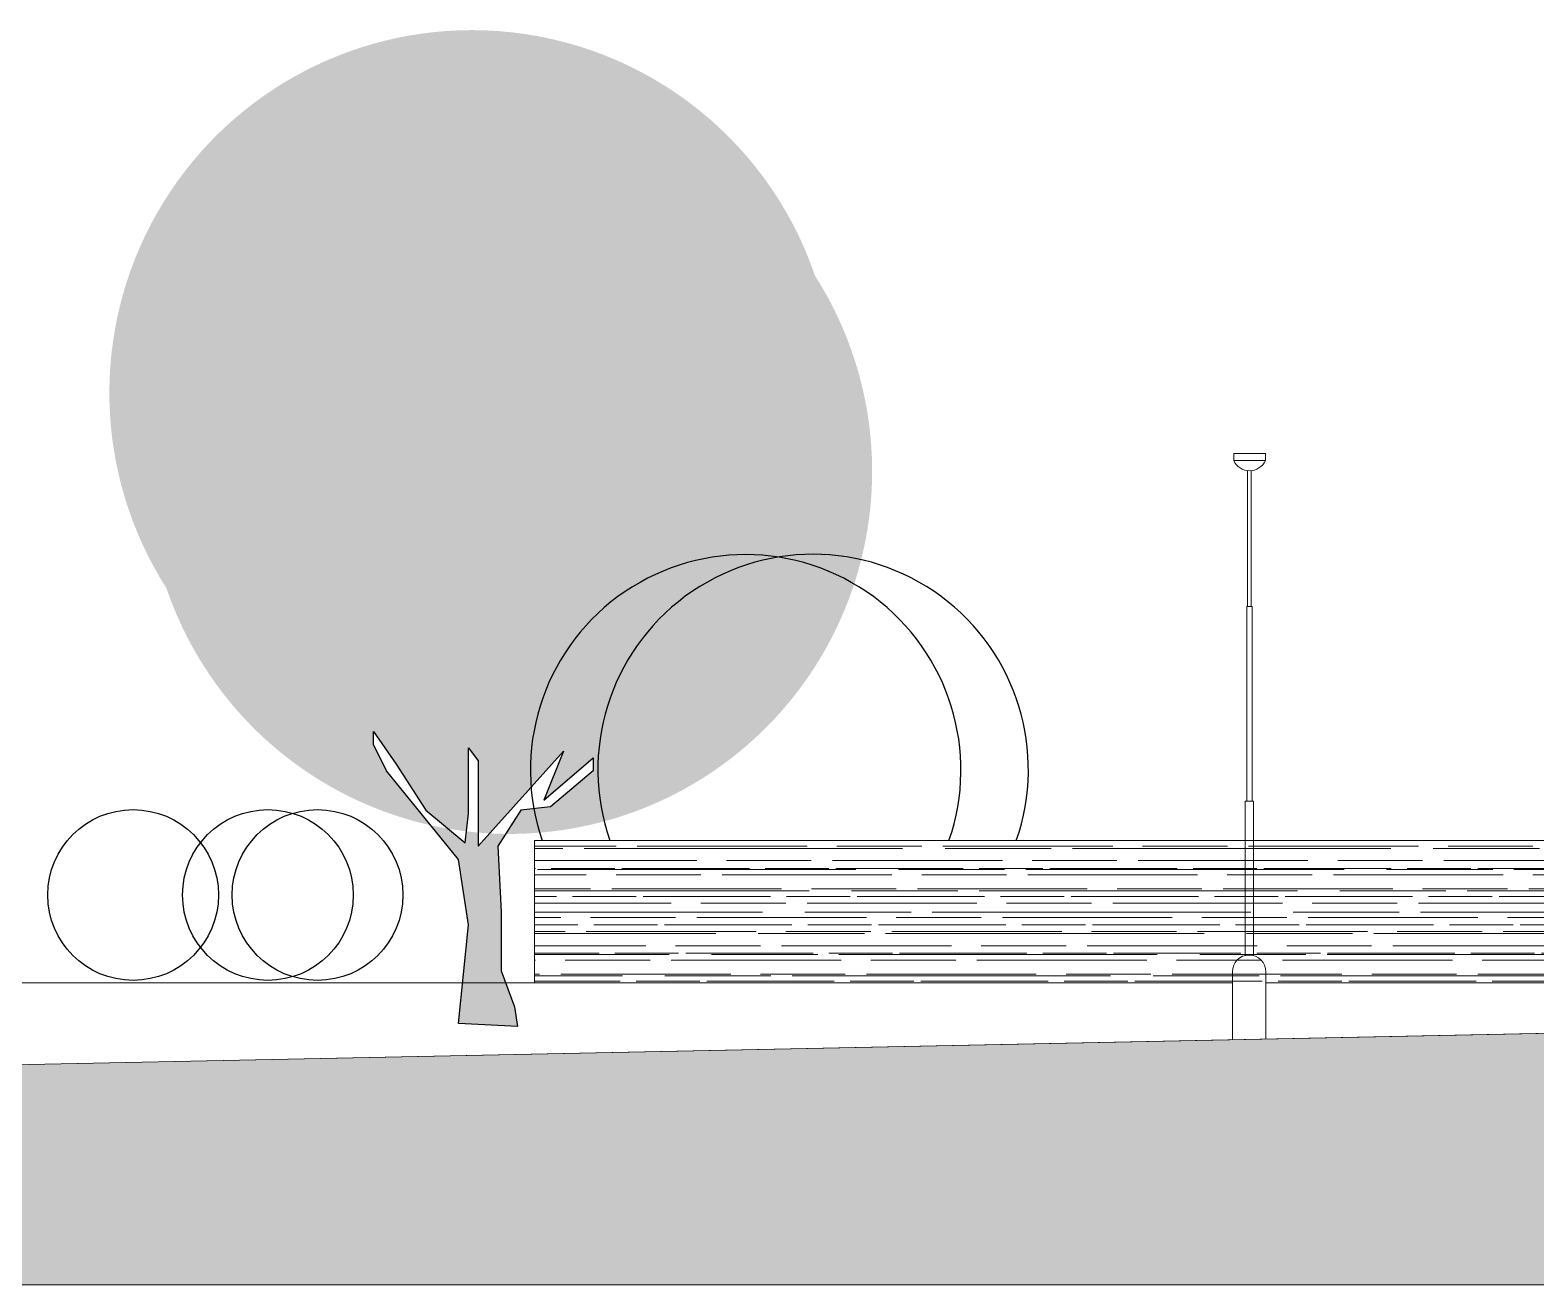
# Model space of a CAD drawing. Header units: metres. Extents: x -45 to 1930, y -347 to 488.
# Drawn here: x 122.81 to 140.83, y -230.52 to -215.51 of the extents above; entities that cross this region are included whole.
import ezdxf

# ---------------------------------------------------------------- set-up
doc = ezdxf.new("R2010")
doc.units = ezdxf.units.M
doc.layers.add('FLOATINGWINDOWS', color=2, linetype='Continuous', plot=False)
for name, color, linetype in [('SRAFY', 3, 'Continuous'), ('zariz.predmety', 203, 'Continuous'), ('ZARIZOVAKY', 251, 'Continuous')]:
    doc.layers.add(name, color=color, linetype=linetype)

msp = doc.modelspace()

# ---------------------------------------------------------------- hatches: boundary and pattern name
at = {"layer": 'SRAFY', "linetype": 'Continuous', "lineweight": 0}
h = msp.add_hatch(dxfattribs=at)
h.set_pattern_fill('AR-RROOF', color=251, scale=0.01, style=0)
h.paths.add_polyline_path([(128.843607, -225.204454), (128.843607, -226.904454), (144.246524, -226.904454), (144.246524, -225.204454)])
msp.add_hatch(color=251, dxfattribs=at).paths.add_polyline_path([(91.911552, -228.810463), (104.993653, -228.406681), (122.596946, -227.884686), (160.264546, -227.111327), (160.264546, -227.261327), (171.7212, -227.261327), (171.71783, -227.029294), (208.927433, -226.550192), (208.921893, -230.518235), (91.911552, -230.518235)])
at = {"layer": 'zariz.predmety', "linetype": 'Continuous', "ltscale": 0.001}
h = msp.add_hatch(color=253, dxfattribs=at)
h.paths.add_polyline_path([(128.246574, -215.512747), (128.246574, -223.77481), (125.401643, -223.77481, -0.10834698), (124.439566, -222.184908, -0.604387923)])
h.paths.add_polyline_path([(128.246574, -215.512747, -0.311387651), (132.201327, -218.449449, -0.056636039), (132.632398, -219.329173, 0.124855035), (132.148753, -221.235805, 0.094949757), (132.432116, -222.714522, -0.074982658), (131.690523, -223.77481), (128.246574, -223.77481)])
h.paths.add_polyline_path([(132.432116, -222.714522, -0.094949757), (132.148753, -221.235805, -0.124855035), (132.632398, -219.329173, -0.203523576)])
h.paths.add_polyline_path([(128.501032, -225.124031), (128.681693, -224.840231), (129.034861, -224.801004), (129.544991, -224.369502), (129.544991, -224.212593), (128.956379, -224.722549), (129.191824, -224.134138), (128.309606, -225.117815, -0.003639329), (128.246574, -225.113913), (128.246574, -223.77481), (131.690523, -223.77481, -0.208222197)])
h.paths.add_polyline_path([(127.190543, -224.291048), (126.915857, -223.898774), (126.915857, -224.055683), (127.072821, -224.369502), (127.603559, -225.020641, -0.149030077), (125.401643, -223.77481), (128.246574, -223.77481), (128.246574, -225.113913, -0.00433583), (128.171563, -225.108068), (128.171563, -224.25182), (128.053841, -224.094911), (128.053841, -224.879459), (128.030054, -225.093465, -0.012879517), (127.808938, -225.061179), (127.54371, -224.840231)])
h.paths.add_polyline_path([(127.936118, -225.428643), (127.603559, -225.020641, 0.012065442), (127.808938, -225.061179), (128.014599, -225.232505), (128.030054, -225.093465, 0.00819861), (128.171563, -225.108068), (128.171563, -225.271733), (128.246574, -225.188095), (128.246574, -226.5296), (128.024701, -226.504492), (128.053841, -226.213191)])
h.paths.add_polyline_path([(128.446248, -226.056281), (128.446248, -226.552197), (128.246574, -226.5296), (128.246574, -225.188095), (128.309606, -225.117815, 0.011038484), (128.501032, -225.124031), (128.407008, -225.271733)])
h.paths.add_polyline_path([(128.53723, -227.012487), (128.246574, -226.986783), (128.246574, -226.5296), (128.446248, -226.552197), (128.446248, -226.762374)])
h.paths.add_polyline_path([(128.024701, -226.504492), (128.246574, -226.5296), (128.246574, -226.986783), (127.978824, -226.963104)])
h.paths.add_polyline_path([(127.978824, -226.963104), (128.246574, -226.986783), (128.246574, -227.407255), (127.936118, -227.390013)])
h.paths.add_polyline_path([(128.246574, -226.986783), (128.53723, -227.012487), (128.603212, -227.193876), (128.642453, -227.42924), (128.246574, -227.407255)])

# ---------------------------------------------------------------- linework, layer by layer
at = {"linetype": 'Continuous', "lineweight": 0}
for p, q in [((137.211973, -220.572933), (137.211973, -220.658983)), ((137.211973, -220.572933), (137.340725, -220.572933)), ((137.211973, -220.658983), (137.590229, -220.658983)), ((137.340725, -220.572933), (137.590229, -220.572933)), ((137.590229, -220.572933), (137.590229, -220.658983)), ((137.378175, -222.404696), (137.378175, -220.779432)), ((137.421901, -222.404696), (137.421901, -220.779775)), ((137.369113, -224.731009), (137.369113, -222.404696)), ((137.369113, -222.404696), (137.400038, -222.404696)), ((137.430963, -222.404696), (137.400038, -222.404696)), ((137.430963, -224.731009), (137.430963, -222.404696)), ((137.350038, -226.578126), (137.350038, -224.731009)), ((137.350038, -224.731009), (137.450038, -224.731009)), ((137.450038, -226.580216), (137.450038, -224.731009)), ((137.195992, -227.584951), (137.195992, -226.772775)), ((137.595992, -227.576738), (137.595992, -226.772775))]:
    msp.add_line(p, q, dxfattribs=at)
for centre, radius, start, end in [((137.401101, -220.572592), 0.207925, 204.5501216, 335.4498784), ((137.395992, -226.772775), 0.2, 0, 180)]:
    msp.add_arc(centre, radius, start, end, dxfattribs=at)
at = {"layer": 'FLOATINGWINDOWS', "linetype": 'Continuous', "lineweight": 0}
for p, q in [((144.246524, -225.204454), (128.843607, -225.204454)), ((128.843607, -225.204454), (128.843607, -226.904454))]:
    msp.add_line(p, q, dxfattribs=at)
at = {"layer": 'FLOATINGWINDOWS', "linetype": 'Continuous', "lineweight": 0, "flags": 128}
msp.add_lwpolyline([(91.911552, -228.810463), (104.993653, -228.406681), (122.596946, -227.884686), (160.264546, -227.111327), (160.264546, -227.261327), (171.7212, -227.261327), (171.71783, -227.029294), (208.927433, -226.550192), (208.921893, -230.518235), (91.911552, -230.518235)], close=True, dxfattribs=at)
at = {"layer": 'SRAFY', "linetype": 'Continuous', "lineweight": 0}
for p, q in [((170.340622, -226.904454), (122.596946, -227.884686)), ((134.446259, -226.904454), (122.596946, -226.904454)), ((137.195992, -226.904454), (134.446259, -226.904454)), ((170.340622, -226.904454), (137.595992, -226.904454))]:
    msp.add_line(p, q, dxfattribs=at)
at = {"layer": 'zariz.predmety', "color": 253, "linetype": 'Continuous', "ltscale": 0.001}
msp.add_lwpolyline([(127.936118, -227.390013), (128.053841, -226.213191), (127.936118, -225.428643), (127.072821, -224.369502), (126.915857, -224.055683), (126.915857, -223.898774), (127.190543, -224.291048), (127.54371, -224.840231), (128.014599, -225.232505), (128.053841, -224.879459), (128.053841, -224.094911), (128.171563, -224.25182), (128.171563, -225.271733), (129.191824, -224.134138), (128.956379, -224.722549), (129.544991, -224.212593), (129.544991, -224.369502), (129.034861, -224.801004), (128.681693, -224.840231), (128.407008, -225.271733), (128.446248, -226.056281), (128.446248, -226.762374), (128.603212, -227.193876), (128.642453, -227.42924)], close=True, dxfattribs=at)
for centre in [(124.040839, -225.85485), (125.654161, -225.85485), (126.247615, -225.85485)]:
    msp.add_circle(centre, 1.021383, dxfattribs=at)
for centre, start, end in [((131.370861, -224.359473), 340.8499835, 199.1500165), ((132.17813, -224.354997), 340.7445558, 199.2554442)]:
    msp.add_arc(centre, 2.575827, start, end, dxfattribs=at)
at = {"layer": 'ZARIZOVAKY', "linetype": 'Continuous', "lineweight": 0}
for p, q in [((137.350038, -225.204454), (134.446259, -225.204454)), ((140.677269, -225.204454), (137.450038, -225.204454))]:
    msp.add_line(p, q, dxfattribs=at)

doc.saveas('drawing.dxf')
